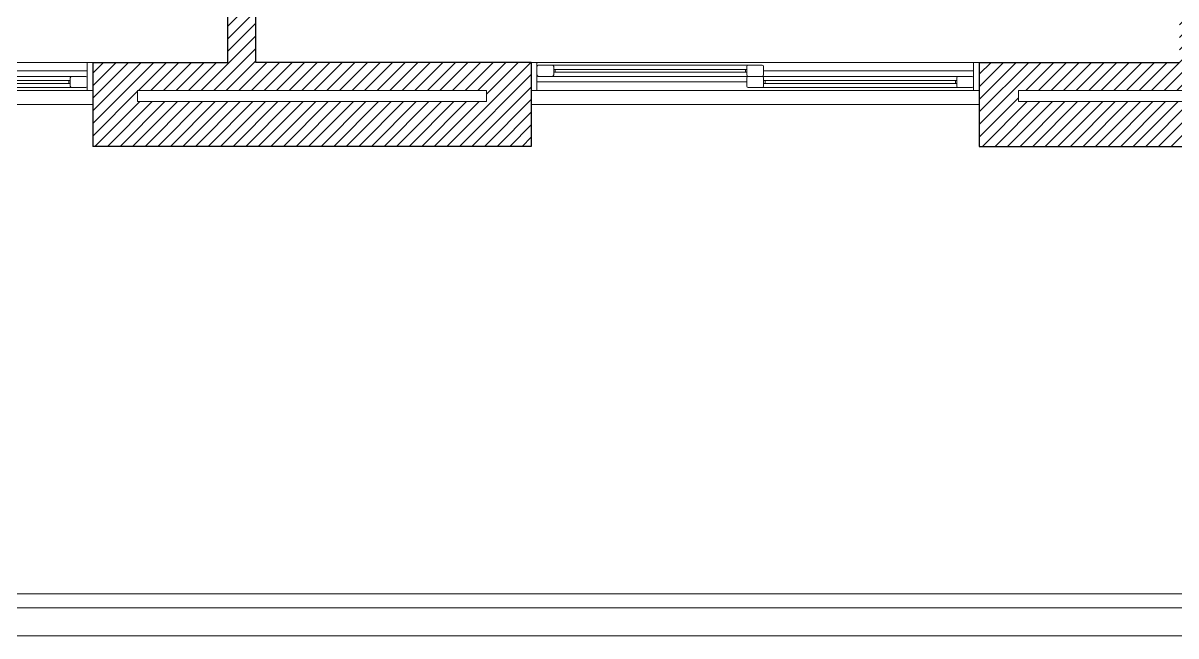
# Model space of a CAD drawing. Header units: millimetres. Extents: x 5985 to 6342, y 1020 to 1088.
# Drawn here: x 6158.846 to 6162.964, y 1068.685 to 1070.875 of the extents above; entities that cross this region are included whole.
import ezdxf

# ---------------------------------------------------------------- set-up
doc = ezdxf.new("R2010")
doc.units = ezdxf.units.MM
for name, color, linetype, lineweight in [('03_CIVIL EXIST A DECLARAR', 6, 'Continuous', 15), ('07_CIVIL VISTAS MEDIA', 251, 'Continuous', 5), ('08_CIVIL VISTAS FINO', 143, 'Continuous', 9), ('09_CIVIL PROYECCIONES', 230, 'Continuous', 5), ('MUROS', 131, 'Continuous', 9)]:
    doc.layers.add(name, color=color, linetype=linetype, lineweight=lineweight)
doc.layers.add('Paredes', color=250, linetype='Continuous')

# ---------------------------------------------------------------- blocks, each defined once
blk = doc.blocks.new('ventana 1.6')
at = {"layer": '07_CIVIL VISTAS MEDIA', "linetype": 'Continuous'}
for p, q in [((924.7824, -27.1404), (924.0924, -27.1404)), ((924.0924, -27.1404), (924.7824, -27.1404)), ((924.0974, -27.1404), (924.0974, -27.1504)), ((924.7774, -27.1404), (924.7774, -27.1504)), ((924.7824, -27.1504), (924.0924, -27.1504)), ((925.5324, -27.1804), (924.8424, -27.1804)), ((924.8424, -27.1804), (925.5324, -27.1804)), ((924.8474, -27.1804), (924.8474, -27.1904)), ((925.5274, -27.1804), (925.5274, -27.1904)), ((925.5324, -27.1904), (924.8424, -27.1904)), ((925.6124, -27.2654), (924.0124, -27.2654)), ((925.6124, -27.2654), (924.0124, -27.2654))]:
    blk.add_line(p, q, dxfattribs=at)
at = {"layer": '09_CIVIL PROYECCIONES', "linetype": 'Continuous'}
for p, q in [((925.6124, -27.1154), (924.0124, -27.1154)), ((925.6124, -27.1154), (924.0124, -27.1154)), ((924.0324, -27.1154), (924.0124, -27.1154)), ((924.0124, -27.2154), (924.0124, -27.1154)), ((924.0124, -27.2154), (924.0124, -27.1154)), ((925.5924, -27.1154), (924.0324, -27.1154)), ((924.0324, -27.2154), (924.0324, -27.1154)), ((924.0374, -27.1254), (924.0874, -27.1254)), ((924.0874, -27.1254), (924.7874, -27.1254)), ((924.0924, -27.1604), (924.0924, -27.1304)), ((924.0924, -27.1404), (924.0924, -27.1454)), ((924.0924, -27.1404), (924.0924, -27.1504)), ((924.7824, -27.1604), (924.7824, -27.1304)), ((924.7824, -27.1454), (924.7824, -27.1404)), ((924.7824, -27.1404), (924.7824, -27.1504)), ((924.7874, -27.1254), (924.8374, -27.1254)), ((924.8424, -27.1604), (924.8424, -27.1304)), ((925.5924, -27.1154), (925.6124, -27.1154)), ((925.5924, -27.1154), (925.5924, -27.2154)), ((925.6124, -27.2154), (925.6124, -27.1154)), ((925.6124, -27.1654), (925.6124, -27.1154)), ((924.0874, -27.1654), (924.0374, -27.1654)), ((924.7874, -27.1654), (924.0874, -27.1654)), ((924.7824, -27.2004), (924.7824, -27.1704)), ((924.8374, -27.1654), (924.7874, -27.1654)), ((924.8374, -27.1654), (924.7874, -27.1654)), ((925.5374, -27.1654), (924.8374, -27.1654)), ((924.8424, -27.1454), (925.5924, -27.1454)), ((924.8424, -27.2004), (924.8424, -27.1704)), ((924.8424, -27.1804), (924.8424, -27.1854)), ((924.8424, -27.1804), (924.8424, -27.1904)), ((925.5324, -27.2004), (925.5324, -27.1704)), ((925.5324, -27.1854), (925.5324, -27.1804)), ((925.5324, -27.1804), (925.5324, -27.1904)), ((925.5874, -27.1654), (925.5374, -27.1654)), ((925.6124, -27.1654), (925.6124, -27.2154)), ((924.0324, -27.2154), (924.0124, -27.2154)), ((924.7824, -27.1854), (924.0324, -27.1854)), ((924.0324, -27.2154), (925.5924, -27.2154)), ((924.7874, -27.2054), (924.8374, -27.2054)), ((924.8374, -27.2054), (925.5374, -27.2054)), ((925.5374, -27.2054), (925.5874, -27.2054)), ((925.5924, -27.2154), (925.6124, -27.2154))]:
    blk.add_line(p, q, dxfattribs=at)
for centre, start, end in [((924.0374, -27.1304), 90, 180), ((924.0874, -27.1304), 0, 90), ((924.7874, -27.1304), 90, 180), ((924.8374, -27.1304), 0, 90), ((924.0374, -27.1604), 180, 270), ((924.0874, -27.1604), 270, 0), ((924.7874, -27.1604), 180, 270), ((924.7874, -27.1704), 90, 180), ((924.8374, -27.1604), 270, 0), ((924.8374, -27.1704), 0, 90), ((925.5374, -27.1704), 90, 180), ((925.5874, -27.1704), 0, 90), ((924.7874, -27.2004), 180, 270), ((924.8374, -27.2004), 270, 0), ((925.5374, -27.2004), 180, 270), ((925.5874, -27.2004), 270, 0)]:
    blk.add_arc(centre, 0.005, start, end, dxfattribs=at)

msp = doc.modelspace()

# ---------------------------------------------------------------- hatches: boundary and pattern name
at = {"layer": '07_CIVIL VISTAS MEDIA'}
h = msp.add_hatch(dxfattribs=at)
h.set_pattern_fill('ANSI31', color=18, scale=0.01)
h.set_pattern_definition([(45, (5211.84584, 1146.36072), (-0.0224506403, 0.0224506403), [])])
h.paths.add_polyline_path([(6160.6774, 1076.2347), (6159.5771, 1076.2347), (6159.5771, 1075.2347), (6159.6771, 1075.2347), (6159.6771, 1076.0347), (6160.6774, 1076.0347)])
h.paths.add_polyline_path([(6163.1771, 1074.4599), (6162.9771, 1074.4599), (6162.9771, 1072.185), (6163.1771, 1072.185)])
h.paths.add_polyline_path([(6166.9956, 1070.7347), (6166.5771, 1070.7347), (6166.5771, 1072.9774), (6166.5661, 1072.9774, -0.414214), (6166.5614, 1072.9822), (6166.5614, 1073.0538), (6166.5709, 1073.0538), (6166.5709, 1072.987), (6166.5771, 1072.987), (6166.5771, 1073.8347), (6166.4771, 1073.8347), (6166.4771, 1070.7347), (6165.4286, 1070.7347), (6165.4286, 1070.4347), (6166.9956, 1070.4347)])
h.paths.add_polyline_path([(6165.5886, 1070.5947), (6165.5886, 1070.6347), (6166.8356, 1070.6347), (6166.8356, 1070.5947)], flags=16)
h.paths.add_polyline_path([(6163.8286, 1070.7347), (6163.1771, 1070.7347), (6163.1771, 1071.085), (6162.9771, 1071.085), (6162.9771, 1070.7347), (6162.2616, 1070.7347), (6162.2616, 1070.4347), (6163.8286, 1070.4347)])
h.paths.add_polyline_path([(6163.6686, 1070.6347), (6163.6686, 1070.5947), (6162.4016, 1070.5947), (6162.4016, 1070.6347)], flags=16)
h.paths.add_polyline_path([(6158.7771, 1076.2347), (6158.5771, 1076.2347), (6158.5771, 1076.0347), (6158.6771, 1076.0347), (6158.6771, 1075.2347), (6158.7771, 1075.2347)])
h.paths.add_polyline_path([(6158.7594, 1075.4187), (6158.7701, 1075.4187), (6158.7701, 1075.3381, -1), (6158.7594, 1075.3381)], flags=16)
h.paths.add_polyline_path([(6157.5771, 1076.2347), (6155.2774, 1076.2347), (6155.2774, 1076.0347), (6156.5771, 1076.0347), (6156.5771, 1075.0599), (6156.7771, 1075.0599), (6156.7771, 1076.0347), (6157.5771, 1076.0347)])
h.paths.add_polyline_path([(6154.2774, 1076.2347), (6153.1771, 1076.2347), (6153.1771, 1075.2347), (6153.2771, 1075.2347), (6153.2771, 1076.0347), (6154.2774, 1076.0347)])
h.paths.add_polyline_path([(6152.3771, 1076.2347), (6152.1771, 1076.2347), (6152.1771, 1076.0347), (6152.2771, 1076.0347), (6152.2771, 1075.2347), (6152.3771, 1075.2347), (6152.3771, 1075.3328), (6152.3648, 1075.3328, -0.414214), (6152.3594, 1075.3381), (6152.3594, 1075.4187), (6152.3701, 1075.4187), (6152.3701, 1075.3435), (6152.3771, 1075.3435)])
h.paths.add_polyline_path([(6154.3276, 1070.7347), (6153.2771, 1070.7347), (6153.2771, 1073.8347), (6153.1771, 1073.8347), (6153.1771, 1072.987), (6153.1832, 1072.987), (6153.1832, 1073.0538), (6153.1927, 1073.0538), (6153.1927, 1072.9822, -0.414214), (6153.188, 1072.9774), (6153.1771, 1072.9774), (6153.1771, 1070.7347), (6152.7606, 1070.7347), (6152.7606, 1070.4347), (6154.3276, 1070.4347)])
h.paths.add_polyline_path([(6154.1676, 1070.6347), (6154.1676, 1070.5947), (6152.9206, 1070.5947), (6152.9206, 1070.6347)], flags=16)
h = msp.add_hatch(dxfattribs=at)
h.set_pattern_fill('ANSI31', color=18, scale=0.01)
h.set_pattern_definition([(45, (5045.361848, 1251.152985), (-0.0224506403, 0.0224506403), [])])
h.paths.add_polyline_path([(6159.6771, 1073.8347), (6159.5771, 1073.8347), (6159.5771, 1070.7347), (6159.0946, 1070.7347), (6159.0946, 1070.6347), (6159.0946, 1070.4347), (6160.4916, 1070.4347), (6160.4916, 1070.5947), (6159.2546, 1070.5947), (6159.2546, 1070.6347), (6160.4916, 1070.6347), (6160.4916, 1070.7347), (6159.6771, 1070.7347)])
h.paths.add_polyline_path([(6160.6616, 1070.7347), (6160.4916, 1070.7347), (6160.4916, 1070.6347), (6160.5016, 1070.6347), (6160.5016, 1070.5947), (6160.4916, 1070.5947), (6160.4916, 1070.4347), (6160.6616, 1070.4347)])

# ---------------------------------------------------------------- linework, layer by layer
at = {"layer": '03_CIVIL EXIST A DECLARAR'}
for p, q in [((6159.2546, 1070.6347), (6160.5016, 1070.6347)), ((6159.2546, 1070.5947), (6159.2546, 1070.6347)), ((6160.5016, 1070.5947), (6160.5016, 1070.6347)), ((6162.4016, 1070.6347), (6163.6686, 1070.6347)), ((6162.4016, 1070.5947), (6162.4016, 1070.6347)), ((6159.2546, 1070.5947), (6160.5016, 1070.5947)), ((6162.4016, 1070.5947), (6163.6686, 1070.5947))]:
    msp.add_line(p, q, dxfattribs=at)
at = {"layer": '07_CIVIL VISTAS MEDIA'}
msp.add_line((6150.3771, 1068.6847), (6169.3771, 1068.6847), dxfattribs=at)
at = {"layer": '08_CIVIL VISTAS FINO'}
for p, q in [((6150.3771, 1068.8347), (6169.3771, 1068.8347)), ((6150.3771, 1068.7847), (6169.3771, 1068.7847))]:
    msp.add_line(p, q, dxfattribs=at)
at = {"layer": 'Paredes', "color": 18}
for p, q in [((6159.5771, 1070.7347), (6159.5771, 1073.8347)), ((6159.6771, 1070.7347), (6159.6771, 1073.8347)), ((6159.0946, 1070.7347), (6159.5771, 1070.7347)), ((6159.0946, 1070.7347), (6159.0946, 1070.4347)), ((6160.6616, 1070.7347), (6159.6771, 1070.7347)), ((6160.6616, 1070.7347), (6160.6616, 1070.4347)), ((6162.2616, 1070.7347), (6162.2616, 1070.4347)), ((6162.2616, 1070.7347), (6162.9771, 1070.7347)), ((6160.6616, 1070.4347), (6159.0946, 1070.4347)), ((6162.2616, 1070.4347), (6163.8286, 1070.4347))]:
    msp.add_line(p, q, dxfattribs=at)

# ---------------------------------------------------------------- block references
at = {"layer": 'MUROS', "color": 18}
for p in [(5233.4822, 1097.8502), (5236.6492, 1097.8502)]:
    msp.add_blockref('ventana 1.6', p, dxfattribs=at)

doc.saveas('drawing.dxf')
